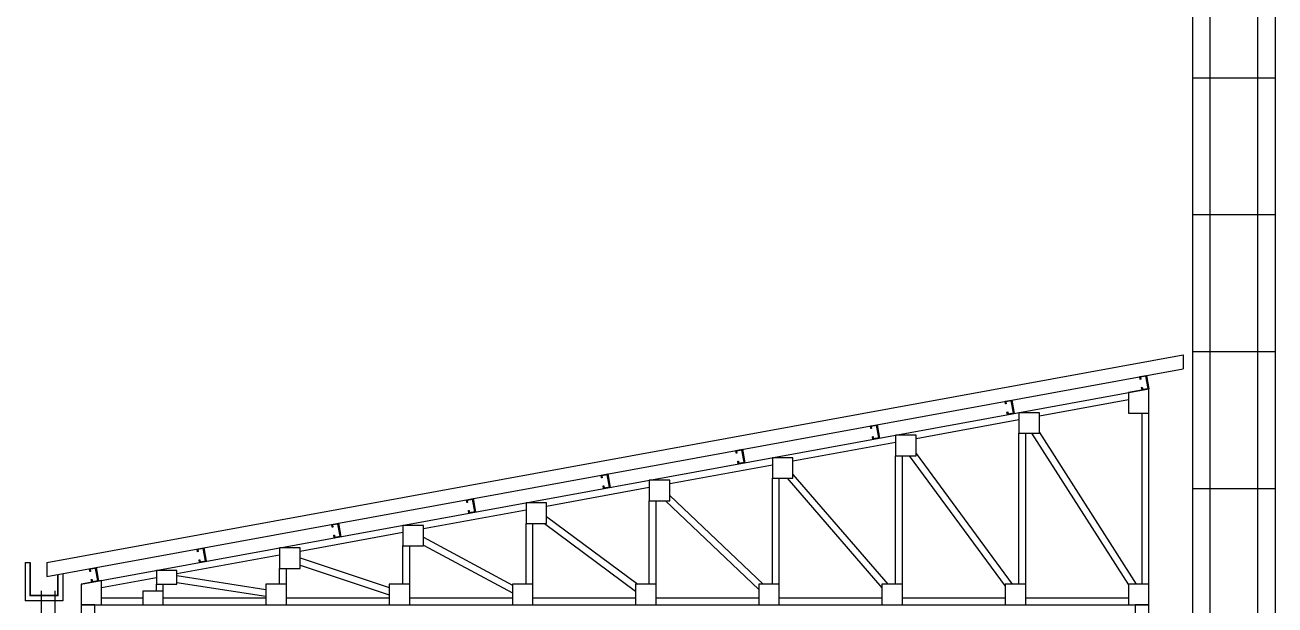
# Model space of a CAD drawing. Header units: millimetres. Extents: x 922366 to 1647943, y -534868 to 518781.
# Drawn here: x 1166806 to 1175938, y 436090 to 440327 of the extents above; entities that cross this region are included whole.
import ezdxf
from ezdxf.xclip import XClip

# ---------------------------------------------------------------- set-up
doc = ezdxf.new("R2010")
doc.units = ezdxf.units.MM
doc.header["$XCLIPFRAME"] = 0
for name, color, linetype in [('XR-SECTION$0$0-S-col', 4, 'Continuous'), ('XR-SECTION$0$A_EL_04', 4, 'Continuous'), ('XR-SECTION$0$CON', 2, 'Continuous'), ('XR-SECTION$0$ELE-6', 6, 'Continuous'), ('XR-SECTION$0$ELE-8', 8, 'Continuous'), ('XR-SECTION$0$HAT', 8, 'Continuous')]:
    doc.layers.add(name, color=color, linetype=linetype)

# ---------------------------------------------------------------- blocks, each defined once
blk = doc.blocks.new('XR-SECTION$0$22동-1')
at = {"layer": 'XR-SECTION$0$ELE-6', "color": 252}
for p, q in [((-8375, 5057.6), (-75, 6575.9)), ((-75, 6575.9), (-75, 6474.2)), ((-8375, 4955.9), (-75, 6474.2)), ((-8375, 5057.6), (-8375, 4955.9))]:
    blk.add_line(p, q, dxfattribs=at)
at = {"layer": 'XR-SECTION$0$ELE-6', "color": 252, "flags": 128}
for points in [[(-8125, 4650), (-8025, 4650), (-8025, 4750), (-8125, 4750)], [(-425, 4650), (-325, 4650), (-325, 4750), (-425, 4750)]]:
    blk.add_lwpolyline(points, close=True, dxfattribs=at)
at = {"layer": 'XR-SECTION$0$ELE-8', "color": 252}
for p, q in [((-8125, 4900), (-325, 6326.8)), ((-325, 6299.4), (-325, 6326.8)), ((-1125, 6129.7), (-475, 6248.6)), ((-375, 4900), (-375, 6149.4)), ((-325, 4900), (-325, 6149.4)), ((-2025, 5965), (-1275, 6102.2)), ((-2925, 5800.4), (-2175, 5937.6)), ((-1275, 4900), (-1275, 6003)), ((-1225, 4900), (-1225, 6003)), ((-1181.8, 6003), (-475, 4896)), ((-1125, 6007), (-418.2, 4900)), ((-2025, 5853.6), (-1324.1, 4900)), ((-3825, 5635.8), (-3075, 5773)), ((-2175, 4900), (-2175, 5838.4)), ((-2125, 4900), (-2125, 5838.4)), ((-2075.9, 5838.4), (-1375, 4884.8)), ((-3075, 4900), (-3075, 5673.8)), ((-3025, 4900), (-3025, 5673.8)), ((-2968.1, 5673.8), (-2275, 4873.4)), ((-2925, 5700.4), (-2231.9, 4900)), ((-4725, 5471.1), (-3975, 5608.3)), ((-3975, 4900), (-3975, 5509.1)), ((-3925, 4900), (-3925, 5509.1)), ((-3857.3, 5509.1), (-3175, 4861.7)), ((-3825, 5547.4), (-3142.7, 4900)), ((-5625, 5306.5), (-4875, 5443.7)), ((-4725, 5394.9), (-4059, 4900)), ((-4875, 4900), (-4875, 5344.5)), ((-4825, 4900), (-4825, 5344.5)), ((-4741, 5344.5), (-4075, 4849.6)), ((-6525, 5141.9), (-5775, 5279)), ((-5625, 5243), (-4975, 4893.7)), ((-7425, 4977.2), (-6675, 5114.4)), ((-5775, 4900), (-5775, 5179.9)), ((-5725, 4900), (-5725, 5179.9)), ((-5625, 5186.2), (-4975, 4836.9)), ((-6525, 5091.7), (-5875, 4876.2)), ((-6525, 5039), (-5875, 4823.5)), ((-7975, 4876.6), (-7575, 4949.8)), ((-7425, 4964.1), (-6775, 4862.1)), ((-6675, 4900), (-6675, 5015.2)), ((-6625, 4900), (-6625, 5015.2)), ((-7575, 4850), (-7575, 4900.6)), ((-7525, 4850), (-7525, 4900.6)), ((-7425, 4913.5), (-6775, 4811.5)), ((-8025, 4750), (-7675, 4750)), ((-7975, 4800), (-7675, 4800)), ((-7525, 4800), (-6775, 4800)), ((-7525, 4750), (-6775, 4750)), ((-6625, 4800), (-5875, 4800)), ((-6625, 4750), (-5875, 4750)), ((-5725, 4800), (-4975, 4800)), ((-5725, 4750), (-4975, 4750)), ((-4825, 4800), (-4075, 4800)), ((-4825, 4750), (-4075, 4750)), ((-3925, 4800), (-3175, 4800)), ((-3925, 4750), (-3175, 4750)), ((-3025, 4800), (-2275, 4800)), ((-3025, 4750), (-2275, 4750)), ((-2125, 4800), (-1375, 4800)), ((-2125, 4750), (-1375, 4750)), ((-1225, 4800), (-475, 4800)), ((-1225, 4750), (-425, 4750))]:
    blk.add_line(p, q, dxfattribs=at)
for points in [[(-392.2, 6416.2), (-343, 6425.2), (-325, 6326.8), (-374.2, 6317.8), (-377.8, 6337.5), (-372.9, 6338.4), (-370.2, 6323.7), (-330.8, 6330.8), (-347, 6419.4), (-386.4, 6412.2), (-383.7, 6397.4), (-388.6, 6396.5)], [(-475, 6149.4), (-325, 6149.4), (-325, 6326.8), (-475, 6299.4)], [(-1375.9, 6236.3), (-1326.7, 6245.3), (-1308.7, 6146.9), (-1357.9, 6137.9), (-1361.5, 6157.6), (-1356.5, 6158.5), (-1353.8, 6143.7), (-1314.5, 6150.9), (-1330.7, 6239.4), (-1370, 6232.2), (-1367.3, 6217.5), (-1372.3, 6216.6)], [(-1275, 6003), (-1125, 6003), (-1125, 6153), (-1275, 6153)], [(-2359.5, 6056.3), (-2310.3, 6065.3), (-2292.4, 5966.9), (-2341.5, 5958), (-2345.1, 5977.6), (-2340.2, 5978.5), (-2337.5, 5963.8), (-2298.2, 5971), (-2314.4, 6059.5), (-2353.7, 6052.3), (-2351, 6037.5), (-2355.9, 6036.6)], [(-2175, 5838.4), (-2025, 5838.4), (-2025, 5988.4), (-2175, 5988.4)], [(-3343.2, 5876.4), (-3294, 5885.4), (-3276, 5787), (-3325.2, 5778), (-3328.8, 5797.7), (-3323.9, 5798.6), (-3321.2, 5783.8), (-3281.9, 5791), (-3298, 5879.6), (-3337.4, 5872.4), (-3334.7, 5857.6), (-3339.6, 5856.7)], [(-3075, 5673.8), (-2925, 5673.8), (-2925, 5823.8), (-3075, 5823.8)], [(-4326.9, 5696.4), (-4277.7, 5705.4), (-4259.7, 5607.1), (-4308.9, 5598.1), (-4312.5, 5617.7), (-4307.6, 5618.6), (-4304.9, 5603.9), (-4265.5, 5611.1), (-4281.7, 5699.6), (-4321.1, 5692.4), (-4318.4, 5677.7), (-4323.3, 5676.8)], [(-3975, 5509.1), (-3825, 5509.1), (-3825, 5659.1), (-3975, 5659.1)], [(-5310.6, 5516.5), (-5261.4, 5525.5), (-5243.4, 5427.1), (-5292.6, 5418.1), (-5296.2, 5437.8), (-5291.3, 5438.7), (-5288.6, 5423.9), (-5249.2, 5431.1), (-5265.4, 5519.7), (-5304.7, 5512.5), (-5302, 5497.7), (-5307, 5496.8)], [(-4875, 5344.5), (-4725, 5344.5), (-4725, 5494.5), (-4875, 5494.5)], [(-6294.2, 5336.6), (-6245.1, 5345.6), (-6227.1, 5247.2), (-6276.2, 5238.2), (-6279.8, 5257.9), (-6274.9, 5258.8), (-6272.2, 5244), (-6232.9, 5251.2), (-6249.1, 5339.7), (-6288.4, 5332.5), (-6285.7, 5317.8), (-6290.6, 5316.9)], [(-5775, 5179.9), (-5625, 5179.9), (-5625, 5329.9), (-5775, 5329.9)], [(-7277.9, 5156.6), (-7228.7, 5165.6), (-7210.7, 5067.2), (-7259.9, 5058.2), (-7263.5, 5077.9), (-7258.6, 5078.8), (-7255.9, 5064.1), (-7216.6, 5071.3), (-7232.8, 5159.8), (-7272.1, 5152.6), (-7269.4, 5137.8), (-7274.3, 5136.9)], [(-6675, 5015.2), (-6525, 5015.2), (-6525, 5165.2), (-6675, 5165.2)], [(-8064.9, 5012.7), (-8015.7, 5021.7), (-7997.7, 4923.3), (-8046.9, 4914.3), (-8050.5, 4934), (-8045.5, 4934.9), (-8042.8, 4920.1), (-8003.5, 4927.3), (-8019.7, 5015.8), (-8059, 5008.6), (-8056.3, 4993.9), (-8061.3, 4993)], [(-7575, 4900.6), (-7425, 4900.6), (-7425, 5000.6), (-7575, 5000.6)], [(-7675, 4750), (-7525, 4750), (-7525, 4850), (-7675, 4850)], [(-6775, 4750), (-6625, 4750), (-6625, 4900), (-6775, 4900)], [(-5875, 4750), (-5725, 4750), (-5725, 4900), (-5875, 4900)], [(-4975, 4750), (-4825, 4750), (-4825, 4900), (-4975, 4900)], [(-4075, 4750), (-3925, 4750), (-3925, 4900), (-4075, 4900)], [(-3175, 4750), (-3025, 4750), (-3025, 4900), (-3175, 4900)], [(-2275, 4750), (-2125, 4750), (-2125, 4900), (-2275, 4900)], [(-1375, 4750), (-1225, 4750), (-1225, 4900), (-1375, 4900)], [(-475, 4750), (-325, 4750), (-325, 4900), (-475, 4900)]]:
    blk.add_lwpolyline(points, close=True, dxfattribs=at)
blk.add_lwpolyline([(-7975, 4927.4), (-8125, 4900), (-8125, 4750), (-7975, 4750), (-7975, 4927.4)], dxfattribs=at)
at = {"layer": 'XR-SECTION$0$HAT', "color": 252}
for p, q in [((-8535, 5057.6), (-8535, 4778.9)), ((-8535, 5057.6), (-8497, 5057.6)), ((-8500, 5057.6), (-8500, 4813.9)), ((-8497, 5057.6), (-8497, 4816.9)), ((-8295.5, 4816.9), (-8295.5, 4969.7)), ((-8292.5, 4813.9), (-8292.5, 4970.3)), ((-8257.5, 4977.4), (-8257.5, 4778.9)), ((-8416.5, 4852.3), (-8416.5, 82.4)), ((-8316.5, 4852.3), (-8316.5, 82.4)), ((-8257.5, 4778.9), (-8535, 4778.9)), ((-8292.5, 4813.9), (-8500, 4813.9)), ((-8295.5, 4816.9), (-8497, 4816.9))]:
    blk.add_line(p, q, dxfattribs=at)
blk = doc.blocks.new('XR-SECTION')
at = {"layer": 'XR-SECTION$0$0-S-col', "color": 8}
blk.add_lwpolyline([(279225, 84241.6), (278875, 84241.6), (278875, 68702.469), (279225, 68702.469)], close=True, dxfattribs=at)
at = {"layer": 'XR-SECTION$0$A_EL_04', "color": 8, "ltscale": 0.44}
blk.add_lwpolyline([(279350, 80241.6), (279350, 69941.6), (278750, 69941.6), (278750, 80241.6)], dxfattribs=at)
at = {"layer": 'XR-SECTION$0$ELE-8', "color": 8}
for p, q in [((278750, 78441.6), (279350, 78441.6)), ((278750, 77441.6), (279350, 77441.6)), ((278750, 76441.6), (279350, 76441.6)), ((278750, 75441.6), (279350, 75441.6))]:
    blk.add_line(p, q, dxfattribs=at)
at = {"layer": 'XR-SECTION$0$CON', "color": 8}
blk.add_blockref('XR-SECTION$0$22동-1', (278753.573, 69841.6), dxfattribs=at)

msp = doc.modelspace()

# ---------------------------------------------------------------- block references
at = {"color": 8}
ref = msp.add_blockref('XR-SECTION', (896587.7, 361500.6), dxfattribs=at)
XClip(ref).set_block_clipping_path([(196275.1863630491, 60324.3691893766), (356196.6508700596, 92929.3341539405)])

doc.saveas('drawing.dxf')
